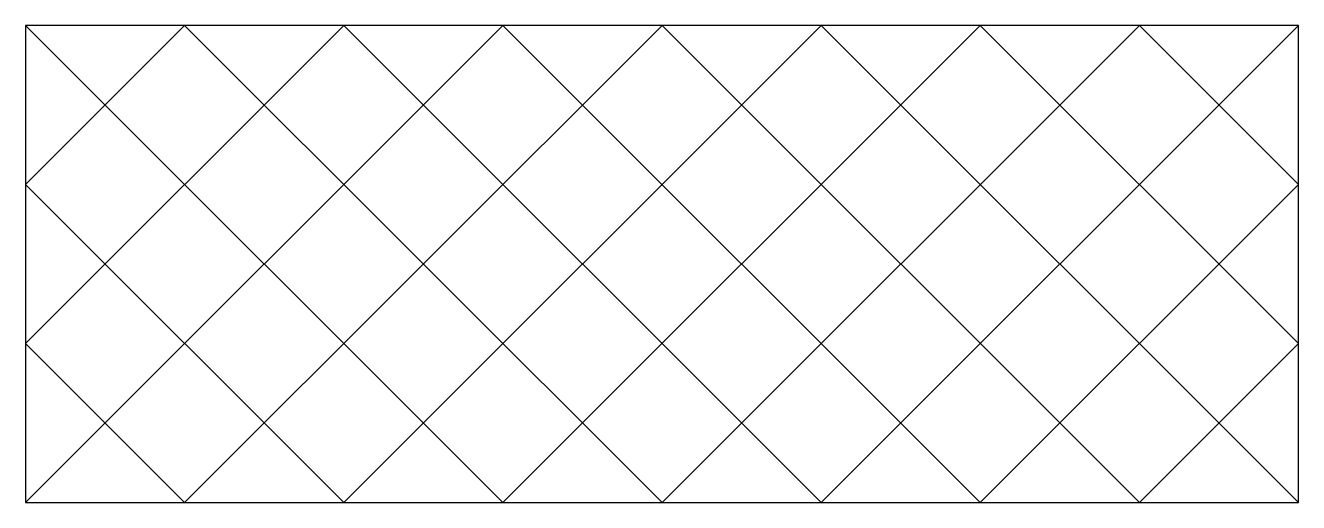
# Model space of a CAD drawing. Header units: metres. Extents: x 35168 to 37088, y 7842 to 8562.
import ezdxf

# ---------------------------------------------------------------- set-up
doc = ezdxf.new("R2010")
doc.units = ezdxf.units.M
doc.layers.add('LAYER1', color=1, linetype='Continuous')
doc.layers.add('LAYER2', color=2, linetype='Continuous')

msp = doc.modelspace()

# ---------------------------------------------------------------- linework, layer by layer
at = {"layer": 'LAYER1'}
for p, q in [((35167.93, 8562.45), (35167.93, 7842.45)), ((37087.93, 8562.45), (35167.93, 8562.45)), ((37087.93, 7842.45), (37087.93, 8562.45)), ((35167.93, 7842.45), (37087.93, 7842.45))]:
    msp.add_line(p, q, dxfattribs=at)
at = {"layer": 'LAYER2'}
for p, q in [((35167.93, 8082.45), (35647.93, 8562.45)), ((35167.93, 7842.45), (35887.93, 8562.45)), ((35167.93, 8562.45), (35887.93, 7842.45)), ((35167.93, 8322.45), (35407.93, 8562.45)), ((35407.93, 7842.45), (36127.93, 8562.45)), ((35407.93, 8562.45), (36127.93, 7842.45)), ((35647.93, 7842.45), (36367.93, 8562.45)), ((35647.93, 8562.45), (36367.93, 7842.45)), ((35887.93, 7842.45), (36607.93, 8562.45)), ((35887.93, 8562.45), (36607.93, 7842.45)), ((36127.93, 7842.45), (36847.93, 8562.45)), ((36847.93, 7842.45), (36127.93, 8562.45)), ((36367.93, 7842.45), (37087.93, 8562.45)), ((37087.93, 7842.45), (36367.93, 8562.45)), ((37087.93, 8082.45), (36607.93, 8562.45)), ((37087.93, 8322.45), (36847.93, 8562.45)), ((35167.93, 8322.45), (35647.93, 7842.45)), ((36607.93, 7842.45), (37087.93, 8322.45)), ((35167.93, 8082.45), (35407.93, 7842.45)), ((36847.93, 7842.45), (37087.93, 8082.45)), ((35887.93, 7842.45), (35887.93, 7842.45))]:
    msp.add_line(p, q, dxfattribs=at)

doc.saveas('drawing.dxf')
